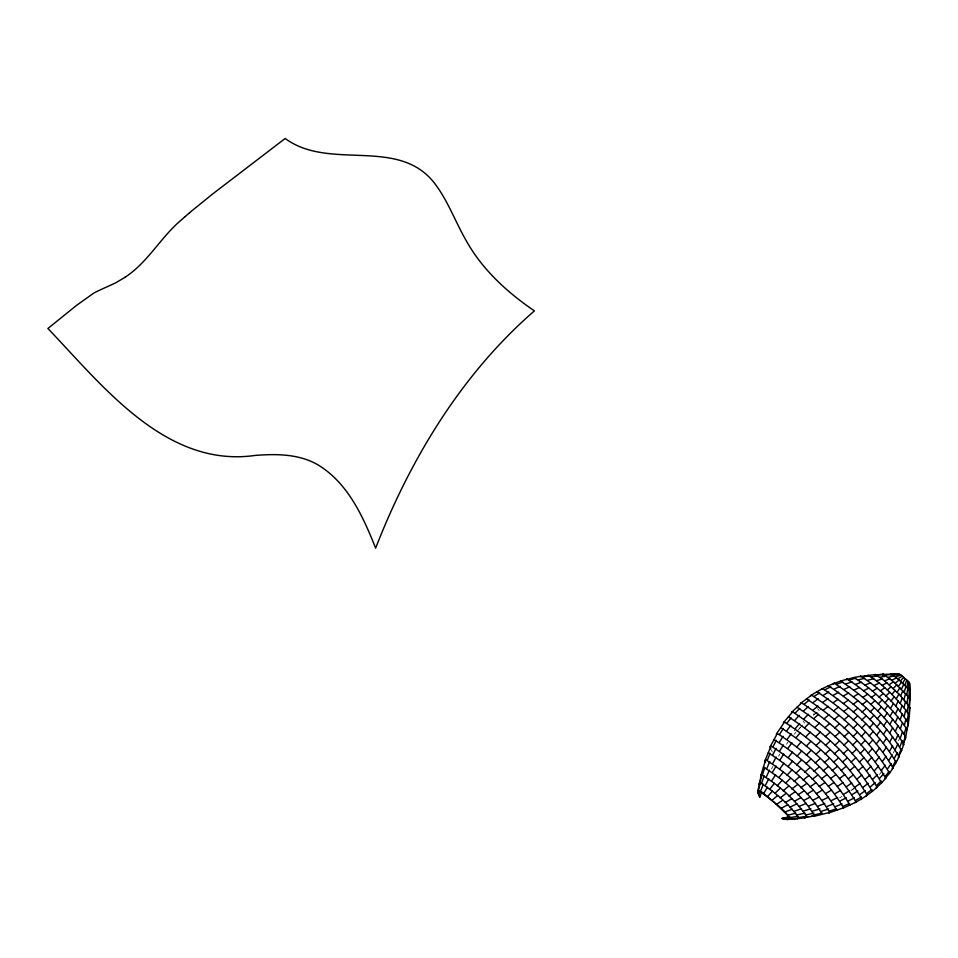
<?xml version="1.0" encoding="UTF-8"?>
<svg xmlns="http://www.w3.org/2000/svg" width="958" height="958" viewBox="0 0 958 958"><rect width="100%" height="100%" fill="white"/><g stroke="black" fill="none" stroke-linecap="round" stroke-linejoin="round"><path stroke-width="0.72" stroke-dasharray="4.79 3.59" d="M898.592 740.821L899.49 738.247M893.359 753.036L895.047 749.479M771.513 768.915L772.723 766.52M778.567 756.149L779.932 753.922M786.422 744.258L787.955 742.21M879.456 774.447L882.617 770.507M794.278 734.259L795.918 732.319M800.134 727.697L795.823 732.427L794.35 730.295M817.09 712.225L814.084 714.608L812.564 712.441M851.039 790.566L854.153 788.302M851.913 789.907L854.033 788.386M839.687 797.798L842.01 796.457M817.581 708.489L819.09 710.632M803.091 720.955L804.612 723.146M771.25 749.946L772.328 751.946M799.295 728.583A160.716 157.711 4.9 0 1 802.78 724.955M813.366 715.219A160.716 157.711 4.9 0 1 821.605 708.74"/><path stroke-width="1.44" d="M906.855 729.756L908.388 723.613C897.119 704.346 879.396 688.335 860.787 676.228L860.08 676.611L875.396 674.516L884.605 680.827L898.903 694.047L908.196 705.016L909.729 707.663L909.286 716.165L910.016 691.736L907.825 688.491L899.107 679.94L891.443 674.097L874.929 674.839L875.193 676.001M910.028 699.831L908.891 697.795L909.298 690.359M811.725 816.084L814.504 815.929C803.175 795.918 782.925 779.249 763.406 767.166L760.88 775.513L761.323 774.818C778.734 784.794 795.104 799.714 806.6 816.324L805.558 817.689L797.188 818.719L787.009 819.485L781.991 818.467L789.787 816.791M908.639 689.473L909.07 682.264M909.154 706.501L909.621 698.933M910.076 700.43L910.016 691.736M761.682 791.727L759.79 797.116C752.497 782.53 769.082 798.301 772.483 801.008M899.119 674.959C900.053 672.971 903.873 678.025 905.561 678.947A31.207 4.634 44.9 0 1 906.244 679.545L909.346 682.599L909.286 683.701M908.388 723.613L909.286 716.165M909.106 715.231L907.214 712.022L908.196 705.016M906.951 703.316L907.933 696.49L906.783 695.065L893.515 681.737L883.048 674.109M907.298 720.895L908.376 713.818M906.783 695.065L907.825 688.491M759.79 797.116L757.67 791.727L761.323 774.818M770.711 748.94L770.184 746.713L774.076 739.588C800.996 756.904 827.329 779.944 843.447 807.786L842.537 808.336L849.878 805.055C832.909 775.86 805.534 751.671 777.321 733.445L776.291 734.103L780.794 727.601C810.085 746.581 838.31 771.729 855.973 802.05L855.063 802.636L861.745 798.768C843.531 767.562 814.647 741.636 784.506 722.069L783.369 722.715L788.446 716.824C819.222 736.846 848.56 763.334 867.194 795.2L866.307 795.811L872.307 791.356C853.41 759.071 823.808 732.211 792.613 711.89L791.416 712.513L797.02 707.267C828.395 727.721 858.069 754.772 877.109 787.248L876.259 787.847L881.576 782.854C862.547 750.413 832.993 723.374 801.654 702.933L800.433 703.519L806.528 698.897C837.591 719.183 866.834 746.019 885.731 778.171L884.917 778.77L889.551 773.226C870.942 741.564 842.214 715.147 811.63 695.173L810.42 695.736L816.958 691.748C846.836 711.267 874.87 737.073 893.048 767.993L892.281 768.567L896.209 762.484C878.606 732.535 851.458 707.531 822.527 688.622L821.389 689.137L828.323 685.796C856.093 703.95 882.15 727.96 899.059 756.7L898.353 757.239L901.574 750.641C885.527 723.326 860.739 700.526 834.358 683.282L833.316 683.761L840.621 681.066C865.397 697.244 888.701 718.656 903.765 744.306L903.119 744.773L905.633 737.684L908.16 722.536M906.915 687.473L908.076 681.21M757.67 791.727L758.365 790.781C759.287 790.29 806.396 825.018 781.991 818.467L788.147 817.174M761.239 777.142L759.466 784.901L759.155 783.476M904.196 716.416L905.705 709.962C894.94 696.717 882.665 683.976 867.984 675.222M906.903 729.577L904.376 725.374L905.945 718.799M758.365 790.781L760.305 782.698C774.471 792.003 788.793 803.463 798.313 817.545L797.188 818.719M758.616 794.733L759.538 790.937M903.981 707.746L905.502 701.484M905.633 737.684L904.232 734.307L905.921 727.721M903.945 699.603L905.538 693.604M903.418 742.869L905.322 736.355M904.232 692.131L905.933 686.419M762.436 774.914L764.795 767.418M763.406 767.166L765.729 759.814C787.416 773.465 809.474 791.979 822.227 814.312L813.593 816.384M900.376 728.763L902.424 722.679C888.677 705.387 872.75 689.006 853.829 677.534L846.213 679.581L847.111 679.15C869.577 693.161 888.904 712.704 904.232 734.307M761.598 783.201L764.137 775.693M900.185 719.793L902.208 713.854M904.891 685.365L906.747 679.988M901.574 750.641L903.765 744.306M765.502 762.472L765.047 760.508L771.058 746.031C796.457 762.281 821.557 783.991 836.705 810.229L828.718 812.923L829.628 812.408C815.605 788.003 791.931 767.801 768.28 752.772M900.388 737.864L902.532 731.72M900.089 711.243L902.125 705.495M899.921 746.761L902.232 740.654M900.221 703.268L902.328 697.747M760.413 791.536L763.286 784.171M767.346 760.209L770.112 753.287M766.855 768.46L769.741 761.49M900.652 695.891L902.855 690.658M898.652 755.096L901.191 749.108M895.419 731.229L897.921 725.589M895.347 722.392L897.826 716.883M895.479 740.366L898.065 734.654M766.292 777.046L769.442 770.148M895.419 714.021L897.921 708.692M895.239 749.479L897.957 743.779M901.43 689.185L903.801 684.287M896.209 762.484L899.059 756.7M773.094 746.653L776.267 740.318M895.694 706.166L898.257 701.064M772.807 754.796L776.052 748.354M894.389 758.233L897.311 752.617M765.274 785.536L768.795 778.83M787.009 819.485L789.38 819.126L788.913 816.503L775.968 804.013M774.076 739.588L777.321 733.445M772.723 763.502L776.148 757.083M896.233 698.873L898.903 694.047M889.719 733.038L892.64 727.781M889.683 742.043L892.676 736.714M889.814 724.392L892.712 719.254M902.664 683.198L905.25 678.683M889.515 751.216L892.628 745.887M892.605 766.268L895.79 760.808M772.411 772.34L776.124 766.041M890.03 716.165L892.952 711.195M779.465 742.199L783.069 736.295M763.526 793.643L767.502 787.213M779.704 750.904L783.405 744.965M779.668 734.259L783.261 728.499M888.94 760.221L892.233 754.952M890.401 708.405L893.395 703.663M897.107 692.203L899.957 687.712M779.92 759.945L783.824 754.054M883.408 734.379L886.713 729.433M889.551 773.226L893.048 767.993M780.794 727.601L784.506 722.069M771.525 780.95L775.609 774.854M883.204 743.18L886.569 738.175M883.647 725.889L886.928 721.063M887.635 768.723L891.168 763.598M882.965 752.234L886.437 747.216M891 701.16L894.113 696.694M883.947 717.77L887.252 713.111M787.236 739.265L791.212 733.792M779.752 768.939L783.943 763.179M882.498 761.311L886.138 756.353M786.841 730.667L790.793 725.302M787.823 748.378L791.919 742.893M898.424 686.227L901.502 682.108M884.366 710.058L887.755 705.615M890.88 674.959L890.94 674.013M769.885 789.105L774.387 783.273M787.081 723.027L791.092 717.841M876.558 735.361L880.186 730.655M876.223 743.995L879.911 739.229M885.288 776.375L889.108 771.453M876.869 726.978L880.486 722.392M788.183 757.586L792.482 752.162M891.922 694.49L895.227 690.359M875.804 752.832L879.612 748.066M881.492 770.1L885.36 765.274M778.902 777.573L783.44 771.992M877.205 718.907L880.857 714.488M884.988 702.825L888.509 698.645M875.265 761.802L879.24 757.095M788.446 716.824L792.613 711.89M796.122 737.612L800.409 732.535M795.332 728.571L799.583 723.577M787.979 766.556L792.541 761.251M796.84 746.905L801.247 741.815M869.181 736.019L873.109 731.517M868.762 744.546L872.75 739.983M881.576 782.854L885.731 778.171M794.912 720.2L799.223 715.375M767.43 796.721L772.364 791.164M877.624 711.195L881.36 707.004M869.517 727.697L873.421 723.314M879.66 778.243L883.803 773.609M868.223 753.216L872.319 748.653M797.116 756.066L801.702 751.024M874.403 770.663L878.582 766.089M777.285 785.716L782.183 780.363M900.316 681.018L903.717 677.354M869.816 719.638L873.78 715.41M787.069 775.106L791.919 769.957M867.529 761.969L871.78 757.467M893.275 688.491L896.832 684.731M805.714 736.894L810.229 732.14M861.29 736.439L865.469 732.08M860.859 744.905L865.098 740.486M804.792 727.661L809.282 722.991M795.32 712.956L799.762 708.357M806.313 746.114L810.935 741.336M765.047 760.508L765.729 759.814M796.757 764.903L801.571 759.945M885.899 696.119L889.623 692.287M861.589 728.116L865.757 723.865M860.26 753.467L864.595 749.036M878.199 703.914L882.09 699.999M803.978 718.823L808.516 714.309M806.373 755.096L811.139 750.342M872.894 779.105L877.336 774.711M870.163 711.878L874.223 707.878M866.607 770.735L871.062 766.34M876.69 785.428L881.144 781.033M852.536 745.132L856.979 740.797M852.919 736.666L857.302 732.379M859.446 762.053L863.936 757.682M815.569 736.69L820.216 732.163M861.805 719.997L866.02 715.913M815.893 745.683L820.623 741.121M774.926 793.356L780.207 788.242M785.44 783.213L790.625 778.255M814.803 727.541L819.425 723.122M851.925 753.635L856.476 749.288M795.751 773.357L800.828 768.532M853.111 728.284L857.494 724.116M805.858 763.777L810.827 759.095M797.02 707.267L801.654 702.933M815.737 754.485L820.599 749.934M843.818 745.252L848.417 740.953M844.094 736.738L848.644 732.487M825.341 736.666L830.023 732.307M825.413 745.456L830.179 741.049M803.702 710.812L808.36 706.513M834.885 736.714L839.531 732.439M834.753 745.348L839.459 741.013M843.256 753.754L847.962 749.455M851.051 762.113L855.745 757.826M813.869 718.524L818.539 714.261M824.886 727.781L829.568 723.53M844.13 728.236L848.68 724.104M858.368 770.615L863.062 766.352M825.089 754.114L829.963 749.707M853.171 720.045L857.614 716.057M834.286 753.898L839.1 749.575M834.693 728.044L839.352 723.889M865.242 779.273L869.948 775.07M862.008 712.129L866.343 708.273M815.09 763.047L820.132 758.568M870.63 704.489L874.858 700.777M804.768 772.148L809.965 767.586M842.369 762.197L847.219 757.934M870.451 786.793L875.205 782.638M879.037 697.125L883.156 693.544M794.11 781.417L799.475 776.758M824.323 762.604L829.353 758.245M824.12 718.871L828.85 714.776M843.974 719.829L848.584 715.865M833.436 762.34L838.406 758.053M887.228 690.047L891.239 686.611M783.129 790.841L788.662 786.111M849.866 770.519L854.752 766.34M872.307 791.356L877.109 787.248M189.564 212.676L212.58 194.031L285.161 138.479C329.265 171.099 397.283 136.623 433.902 182.427C447.59 199.923 455.038 221.13 465.983 240.254C482.042 269.39 507.177 292.322 534.396 310.883C461.564 374.099 410.383 458.942 375.632 548.132C363.19 516.841 348.017 483.083 318.056 464.917C299.076 453.829 276.359 453.769 255.103 455.433C165.758 468.187 102.41 385.475 47.9 328.498L76.568 305.363L92.806 293.783A13.843 1.892 -33 0 1 96.267 291.735L115.523 282.933L125.079 277.293M834.262 719.41L838.969 715.41M771.825 800.433L777.513 795.619M895.203 683.246L899.107 679.94M813.186 710.034L817.988 705.986M813.917 771.346L819.174 766.963M804.409 704.034L809.27 700.011M856.967 779.058L861.901 774.974M853.171 712.01L857.745 708.249M841.136 770.495L846.177 766.34M823.102 770.855L828.335 766.604M832.191 770.591L837.352 766.412M803.091 780.159L808.564 775.752M823.317 710.201L828.191 706.333M863.146 787.248L868.164 783.285M770.184 746.713L771.058 746.031M843.699 711.555L848.441 707.83M862.284 704.585L866.81 701.016M848.333 778.758L853.458 774.747M791.823 789.021L797.511 784.578M833.652 710.86L838.501 707.1M812.228 779.321L817.725 775.094M866.81 793.428L871.912 789.56M780.123 797.93L786.027 793.464M839.495 778.591L844.776 774.603M813.198 702.489L818.216 698.729M871.313 697.556L875.804 694.191M821.401 778.83L826.874 774.735M830.502 778.603L835.903 774.579M806.528 698.897L811.63 695.173M800.828 787.739L806.588 783.536M855.015 787.129L860.26 783.297M853.195 704.238L857.973 700.777M880.258 690.934L884.701 687.772M822.946 702.19L828.035 698.621M809.977 786.901L815.761 782.89M846.345 786.746L851.782 782.973M788.889 796.098L794.924 791.931M843.399 703.507L848.357 700.094M833.173 702.681L838.238 699.232M860.033 794.362L865.397 790.697M889.12 684.707L893.515 681.737M819.174 786.446L824.934 782.554M837.4 786.41L842.98 782.65M828.335 786.29L834.011 782.494M862.751 697.448L867.553 694.251M776.423 804.409L782.722 800.265M814.336 696.274L819.605 692.838M861.745 798.768L867.194 795.2M797.942 794.829L804.037 790.889M897.897 678.875L902.256 676.12M852.237 794.517L857.829 790.997M807.127 794.014L813.246 790.254M853.374 696.837L858.44 693.748M872.367 691.185L877.205 688.251M785.273 802.576L791.691 798.721M823.401 695.233L828.778 691.999M843.723 794.23L849.506 790.769M816.372 793.607L822.455 789.991M825.604 793.547L831.616 790.039M834.765 793.811L840.681 790.362M855.674 800.361L861.398 797.02M843.399 695.975L848.668 692.933M833.256 695.292L838.621 692.203M816.958 691.748L822.527 688.622M794.386 801.307L800.84 797.691M882.055 685.449L886.904 682.779M863.565 690.826L868.738 688.084M848.381 800.96L854.356 797.786M803.618 800.541L810.097 797.116M780.926 808.348L787.739 804.864M812.911 800.205L819.365 796.936M825.089 689.676L830.79 686.814M840.178 800.924L846.357 797.822M849.878 805.055L855.973 802.05M891.778 680.24L896.676 677.845M822.204 800.265L828.61 797.116M831.364 800.589L837.675 797.499M854.033 690.095L859.482 687.449M834.322 689.041L840.046 686.359M790.075 807.091L796.948 803.858M844.13 689.353L849.77 686.73M873.971 685.497L879.264 683.078M843.244 806.241L849.614 803.427M799.343 806.349L806.241 803.343M828.323 685.796L834.358 683.282M808.672 806.085L815.557 803.247M835.508 806.576L842.094 803.894M817.94 806.193L824.79 803.487M865.038 685.018L870.69 682.791M826.97 806.456L833.723 803.798M884.605 680.827L889.994 678.743M784.889 812.013L792.218 809.247M836.693 684.24L842.8 681.952M836.705 810.229L843.447 807.786M855.554 684.359L861.481 682.216M845.95 683.928L852.021 681.773M794.158 811.294L801.535 808.768M829.544 811.067L836.55 808.78M895.443 676.839L900.951 675.091M803.451 811.055L810.839 808.72M876.438 680.755L882.282 678.935M821.413 811.234L828.61 809.031M812.612 811.115L819.94 808.899M840.621 681.066L847.111 679.15M867.541 680.312L873.732 678.659M849.123 679.964L855.662 678.252M822.227 814.312L829.628 812.408M858.272 679.893L864.715 678.276M787.895 815.174L795.811 813.21M888.222 677.318L894.257 675.905M814.575 814.827L822.215 813.079M797.104 814.923L805.007 813.126M806.085 814.911L813.905 813.186M853.829 677.534L860.787 676.228M880.067 677.234L886.545 676.049M807.762 816.791L803.798 817.485L805.558 817.689M806.456 817.27L814.504 815.929M862.392 676.839L869.349 675.725M871.313 676.923L878.103 675.833M798.313 817.545L806.6 816.324M789.536 817.617L797.966 816.384M893.167 675.103L899.909 674.384M789.38 819.126L798.086 818.336M885.072 675.019L892.209 674.48M759.455 782.77L760.305 782.698M876.51 674.887L883.875 674.348M891.443 674.097L899.227 674.133M890.736 674.276L898.999 674.456M774.567 802.804L773.178 801.606M907.933 696.49L908.891 697.795M905.705 709.962L907.214 712.022M902.424 722.679L904.376 725.374M882.701 674.408L882.917 675.33M909.729 707.663L909.837 708.441M909.573 683.581L909.992 692.143M909.621 683.078L909.777 691.125M185.014 216.748A35.769 3.545 -40.9 0 1 189.576 212.772M184.906 216.759A34.356 3.604 -40.9 0 0 181.457 219.861C162.106 235.967 149.807 258.923 129.581 274.072A16.514 2.73 -36.1 0 1 125.079 277.293"/></g></svg>
